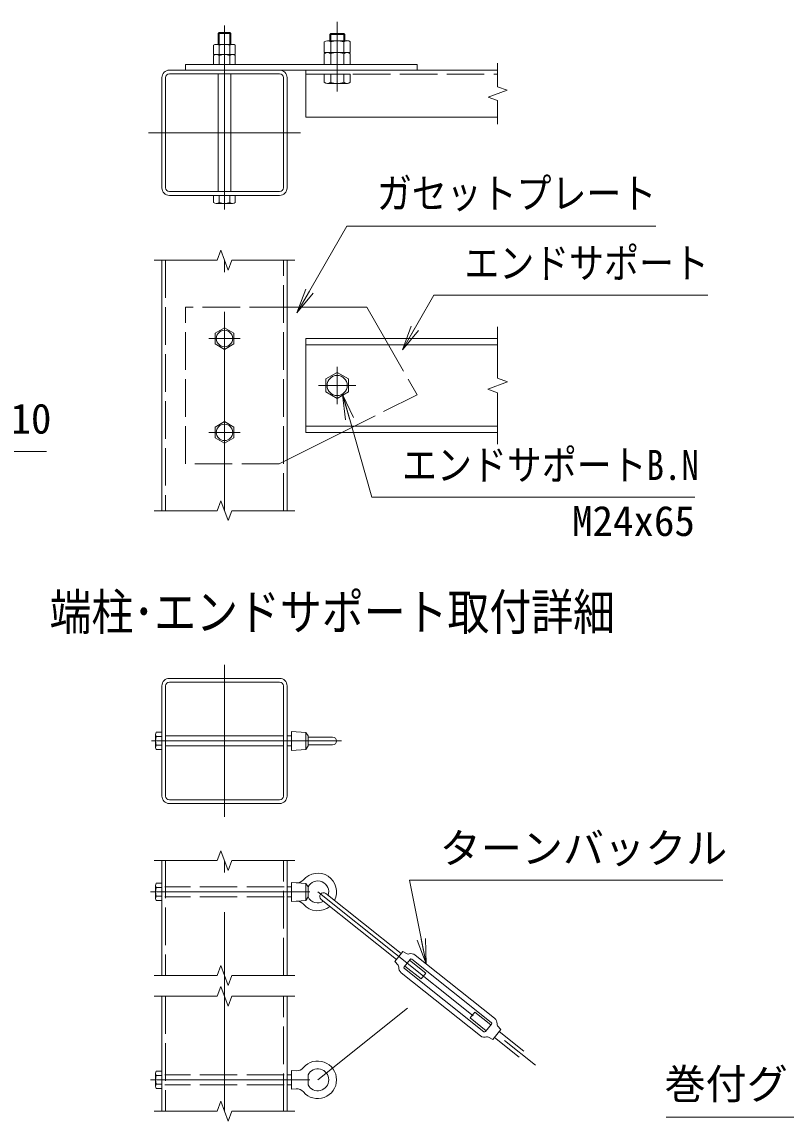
# Model space of a CAD drawing. Units: millimetres at full size; details may follow other scales. Extents: x -16800 to 16800, y -11880 to 11880.
# Drawn here: x 5528 to 10409, y -6119 to 903 of the extents above; entities that cross this region are included whole.
import ezdxf
from ezdxf.enums import TextEntityAlignment as Align

# ---------------------------------------------------------------- set-up
doc = ezdxf.new("R2010")
doc.units = ezdxf.units.MM
doc.header["$LTSCALE"] = 40
doc.linetypes.add('DASHED', pattern=[7.5, 6, -1.5])
doc.linetypes.add('USER1', pattern=[50.8, 31.75, -6.35, 6.35, -6.35])
for name, color, linetype, lineweight in [('0-0_D-STR1', 1, 'Continuous', 18), ('0-1_D-BMK', 2, 'USER1', 13), ('0-2_D-STR3', 3, 'Continuous', 13), ('0-6_D-STR-DIM', 7, 'Continuous', 13), ('0-7_0', 7, 'Continuous', 18), ('0-9_D-STR-TXT', 7, 'Continuous', 13), ('0-B_D-TTL-TXT', 7, 'Continuous', 13)]:
    doc.layers.add(name, color=color, linetype=linetype, lineweight=lineweight)
doc.styles.add('ＭＳ ゴシック', font='')
doc.styles.get('ＭＳ ゴシック').set_extended_font_data('MS Gothic')

# ---------------------------------------------------------------- blocks, each defined once
blk = doc.blocks.new('_Open')
at = {"layer": '0-7_0'}
blk.add_line((-40, 6.67), (0, 0), dxfattribs=at)
blk.add_lwpolyline([(-40, -6.67), (0, 0), (-40, 0)], dxfattribs=at)

msp = doc.modelspace()

# ---------------------------------------------------------------- linework, layer by layer
at = {"layer": '0-0_D-STR1'}
for p, q in [((7173.38, 595.3), (6469.38, 595.3)), ((7173.38, 571.3), (6469.38, 571.3)), ((7341.38, 595.3), (7341.38, 295.3)), ((7341.38, 595.3), (8566.52, 595.3)), ((6421.38, 547.3), (6421.38, -156.7)), ((6445.38, 547.3), (6445.38, -156.7)), ((7197.38, -156.7), (7197.38, 547.3)), ((7221.38, -156.7), (7221.38, 547.3)), ((7341.38, 295.3), (8566.52, 295.3)), ((6469.38, -180.7), (7173.38, -180.7)), ((6469.38, -204.7), (7173.38, -204.7)), ((6421.38, -619.41), (6421.38, -2219.41)), ((7221.38, -2219.41), (7221.38, -619.41)), ((8566.52, -1119.41), (7341.38, -1119.41)), ((8566.52, -1159.41), (7341.38, -1159.41)), ((7341.38, -1679.41), (8566.52, -1679.41)), ((7173.38, -3290.4), (6469.38, -3290.4)), ((6421.38, -3338.4), (6421.38, -4042.4)), ((6445.38, -3338.4), (6445.38, -4042.4)), ((7173.38, -3314.4), (6469.38, -3314.4)), ((7197.38, -4042.4), (7197.38, -3338.4)), ((7221.38, -4042.4), (7221.38, -3338.4)), ((6469.38, -4066.4), (7173.38, -4066.4)), ((6469.38, -4090.4), (7173.38, -4090.4)), ((6421.38, -4455.11), (6421.38, -5188.44)), ((7221.38, -5188.44), (7221.38, -4455.11)), ((6421.38, -5321.78), (6421.38, -6055.11)), ((7221.38, -6055.11), (7221.38, -5321.78))]:
    msp.add_line(p, q, dxfattribs=at)
at = {"layer": '0-0_D-STR1', "linetype": 'DASHED'}
for p, q in [((7341.38, 569.3), (8566.52, 569.3)), ((6445.38, -619.41), (6445.38, -2219.41)), ((7197.38, -2219.41), (7197.38, -619.41)), ((6445.38, -4455.11), (6445.38, -5188.44)), ((7197.38, -5188.44), (7197.38, -4455.11)), ((6445.38, -5321.78), (6445.38, -6055.11)), ((7197.38, -6055.11), (7197.38, -5321.78))]:
    msp.add_line(p, q, dxfattribs=at)
at = {"layer": '0-0_D-STR1'}
msp.add_lwpolyline([(7341.38, -1119.41), (7341.38, -1719.41), (8566.52, -1719.41)], dxfattribs=at)
for centre, radius, start, end in [((6469.38, 547.3), 48, 90, 180), ((6469.38, 547.3), 24, 90, 180), ((7173.38, 547.3), 48, 0, 90), ((7173.38, 547.3), 24, 0, 90), ((6469.38, -156.7), 48, 180, 270), ((6469.38, -156.7), 24, 180, 270), ((7173.38, -156.7), 24, 270, 0), ((7173.38, -156.7), 48, 270, 0), ((6469.38, -3338.4), 48, 90, 180), ((7173.38, -3338.4), 48, 0, 90), ((6469.38, -3338.4), 24, 90, 180), ((7173.38, -3338.4), 24, 0, 90), ((6469.38, -4042.4), 48, 180, 270), ((6469.38, -4042.4), 24, 180, 270), ((7173.38, -4042.4), 24, 270, 0), ((7173.38, -4042.4), 48, 270, 0)]:
    msp.add_arc(centre, radius, start, end, dxfattribs=at)
at = {"layer": '0-1_D-BMK'}
for p, q in [((6821.38, -295.59), (6821.38, 879.73)), ((7541.38, 458.81), (7541.38, 902.81)), ((6335.89, 195.3), (7306.88, 195.3)), ((6821.38, -2219.41), (6821.38, -619.41)), ((6921.38, -1119.41), (6721.38, -1119.41)), ((7541.38, -1299.41), (7541.38, -1539.41)), ((7421.38, -1419.41), (7661.38, -1419.41)), ((6921.38, -1719.41), (6721.38, -1719.41)), ((6821.38, -3204.9), (6821.38, -4175.89)), ((6355.22, -3690.4), (7569.86, -3690.4)), ((6821.38, -6055.11), (6821.38, -4455.11)), ((6348.93, -4655.11), (7366.97, -4655.11)), ((7417.38, -4655.11), (8926.58, -5855.95)), ((7417.38, -5855.11), (7991.23, -5398.51)), ((6348.93, -5855.11), (7366.97, -5855.11))]:
    msp.add_line(p, q, dxfattribs=at)
at = {"layer": '0-2_D-STR3'}
for p, q in [((6781.38, 829.89), (6786.79, 835.3)), ((6781.38, 759.3), (6781.38, 829.89)), ((6781.38, 829.89), (6861.38, 829.89)), ((6786.79, 835.3), (6855.97, 835.3)), ((6786.79, 759.3), (6786.79, 835.3)), ((6855.97, 759.3), (6855.97, 835.3)), ((6861.38, 829.89), (6855.97, 835.3)), ((6861.38, 759.3), (6861.38, 829.89)), ((7458.18, 707.3), (7458.18, 775.3)), ((7478.61, 783.3), (7607.32, 783.3)), ((7493.38, 822.8), (7499.88, 829.3)), ((7493.38, 783.3), (7493.38, 822.8)), ((7493.38, 822.8), (7589.38, 822.8)), ((7499.78, 707.3), (7499.78, 775.3)), ((7499.88, 829.3), (7582.89, 829.3)), ((7499.88, 783.3), (7499.88, 829.3)), ((7582.89, 783.3), (7582.89, 829.3)), ((7582.89, 829.3), (7589.38, 822.8)), ((7582.98, 707.3), (7582.98, 775.3)), ((7589.38, 783.3), (7589.38, 822.8)), ((7624.58, 775.3), (7624.58, 707.3)), ((6752.18, 695.3), (6752.18, 753.7)), ((6768.46, 759.3), (6873.3, 759.3)), ((6786.78, 695.3), (6786.78, 753.7)), ((6855.98, 695.3), (6855.98, 753.7)), ((6890.58, 753.7), (6890.58, 695.3)), ((7458.18, 707.3), (7624.58, 707.3)), ((7478.61, 707.3), (7607.32, 707.3)), ((6752.18, 695.3), (6890.58, 695.3)), ((6752.18, 631.3), (6752.18, 689.7)), ((6768.46, 695.3), (6873.3, 695.3)), ((6786.78, 631.3), (6786.78, 689.7)), ((6855.98, 631.3), (6855.98, 689.7)), ((6890.58, 689.7), (6890.58, 631.3)), ((7458.18, 631.3), (7458.18, 699.3)), ((7499.78, 631.3), (7499.78, 699.3)), ((7582.98, 631.3), (7582.98, 699.3)), ((7624.58, 699.3), (7624.58, 631.3)), ((6571.38, 631.3), (8051.38, 631.3)), ((6571.38, 631.3), (6571.38, 595.3)), ((6571.38, 595.3), (8051.38, 595.3)), ((6752.18, 631.3), (6890.58, 631.3)), ((6781.38, -180.7), (6781.38, 571.3)), ((6861.38, -180.7), (6861.38, 571.3)), ((7458.18, 631.3), (7624.58, 631.3)), ((7458.18, 569.3), (7624.58, 569.3)), ((7458.18, 517.3), (7458.18, 569.3)), ((7499.78, 517.3), (7499.78, 569.3)), ((7582.98, 517.3), (7582.98, 569.3)), ((7624.58, 517.3), (7624.58, 569.3)), ((8051.38, 631.3), (8051.38, 595.3)), ((7478.61, 509.3), (7607.32, 509.3)), ((6752.18, -204.7), (6890.58, -204.7)), ((6752.18, -251.1), (6752.18, -204.7)), ((6786.78, -251.1), (6786.78, -204.7)), ((6855.98, -251.1), (6855.98, -204.7)), ((6890.58, -251.1), (6890.58, -204.7)), ((6768.46, -256.7), (6873.3, -256.7)), ((7731.38, -919.41), (7221.38, -919.41)), ((7731.38, -919.41), (7845.67, -1119.41)), ((7571.38, -1719.41), (7221.38, -1894.41)), ((6381.38, -3648.24), (6381.38, -3732.25)), ((6384.58, -3635), (6421.38, -3635)), ((6421.38, -3635), (6421.38, -3745.8)), ((7249.38, -3630.4), (7249.38, -3750.4)), ((7341.38, -3636.4), (7341.38, -3744.4)), ((6421.38, -3662.7), (6384.58, -3662.7)), ((6421.38, -3718.1), (6384.58, -3718.1)), ((6445.38, -3658.4), (7197.38, -3658.4)), ((7221.38, -3658.4), (7249.38, -3658.4)), ((7355.13, -3658.4), (7355.13, -3722.4)), ((7355.13, -3665.4), (7512.38, -3665.4)), ((7355.13, -3715.4), (7512.38, -3715.4)), ((6384.58, -3745.8), (6421.38, -3745.8)), ((6445.38, -3722.4), (7197.38, -3722.4)), ((7221.38, -3722.4), (7249.38, -3722.4)), ((7249.38, -3750.4), (7341.38, -3744.4)), ((7341.38, -3744.4), (7355.13, -3722.4)), ((6381.38, -4612.95), (6381.38, -4696.96)), ((6384.58, -4599.71), (6421.38, -4599.71)), ((6421.38, -4627.41), (6384.58, -4627.41)), ((6421.38, -4599.71), (6421.38, -4710.51)), ((7221.38, -4623.11), (7249.38, -4623.11)), ((7249.38, -4595.11), (7249.38, -4715.11)), ((7341.38, -4601.11), (7341.38, -4709.11)), ((7355.13, -4623.11), (7355.13, -4687.11)), ((6421.38, -4682.81), (6384.58, -4682.81)), ((7221.38, -4687.11), (7249.38, -4687.11)), ((7341.38, -4709.11), (7355.13, -4687.11)), ((7438.44, -4702.53), (7920.46, -5086.06)), ((7468.32, -4664.97), (7950.34, -5048.5)), ((6384.58, -4710.51), (6421.38, -4710.51)), ((7249.38, -4715.11), (7341.38, -4709.11)), ((7910.49, -5098.58), (7960.3, -5035.98)), ((7960.3, -5035.98), (7988.89, -5050.18)), ((7910.49, -5098.58), (7930.75, -5123.25)), ((7969.93, -5133.1), (8007.29, -5086.15)), ((8003.55, -5090.84), (8106.84, -5173.03)), ((8018.53, -5084.87), (8525.6, -5488.33)), ((8039.7, -5058.26), (8546.77, -5461.73)), ((7950.04, -5170.95), (8457.11, -5574.41)), ((7971.21, -5144.34), (8478.28, -5547.81)), ((8389.96, -5459.64), (8419.85, -5422.08)), ((8389.96, -5459.64), (8493.26, -5541.83)), ((8419.85, -5422.08), (8523.14, -5504.27)), ((8489.52, -5546.53), (8526.88, -5499.58)), ((8576.35, -5546.61), (8734.6, -5672.52)), ((8536.51, -5596.69), (8507.92, -5582.5)), ((8546.47, -5584.17), (8704.72, -5710.09)), ((6381.38, -5812.95), (6381.38, -5896.96)), ((6384.58, -5799.71), (6421.38, -5799.71)), ((6421.38, -5827.41), (6384.58, -5827.41)), ((6421.38, -5799.71), (6421.38, -5910.51)), ((7221.38, -5823.11), (7249.38, -5823.11)), ((7249.38, -5795.11), (7249.38, -5915.11)), ((7249.38, -5795.11), (7279.57, -5797.08)), ((7355.13, -5823.11), (7355.13, -5887.11)), ((6421.38, -5882.81), (6384.58, -5882.81)), ((7221.38, -5887.11), (7249.38, -5887.11)), ((6384.58, -5910.51), (6421.38, -5910.51)), ((7249.38, -5915.11), (7279.57, -5913.14))]:
    msp.add_line(p, q, dxfattribs=at)
at = {"layer": '0-2_D-STR3', "linetype": 'DASHED'}
for p, q in [((7221.38, -919.41), (6571.38, -919.41)), ((7221.38, -1894.41), (7171.38, -1919.41)), ((7203.38, -4623.11), (6439.38, -4623.11)), ((7203.38, -4687.11), (6439.38, -4687.11)), ((7203.38, -5823.11), (6439.38, -5823.11)), ((7203.38, -5887.11), (6439.38, -5887.11))]:
    msp.add_line(p, q, dxfattribs=at)
for points in [[(7171.38, -1919.41), (6571.38, -1919.41), (6571.38, -919.41)], [(7845.67, -1119.41), (8051.38, -1479.41), (7571.38, -1719.41)]]:
    msp.add_lwpolyline(points, dxfattribs=at)
at = {"layer": '0-2_D-STR3'}
for points in [[(6881.31, -1084.81), (6821.38, -1050.21), (6761.45, -1084.81), (6761.45, -1154.01), (6821.38, -1188.61), (6881.31, -1154.01)], [(7469.33, -1461.01), (7541.38, -1502.61), (7613.44, -1461.01), (7613.44, -1377.81), (7541.38, -1336.21), (7469.33, -1377.81)], [(6881.31, -1684.81), (6821.38, -1650.21), (6761.45, -1684.81), (6761.45, -1754.01), (6821.38, -1788.61), (6881.31, -1754.01)]]:
    msp.add_lwpolyline(points, close=True, dxfattribs=at)
for points in [[(7249.38, -3630.4), (7341.38, -3636.4), (7355.13, -3658.4)], [(7249.38, -4595.11), (7341.38, -4601.11), (7355.13, -4623.11)], [(7973.67, -5128.4), (8076.96, -5210.59), (8106.84, -5173.03)], [(8536.51, -5596.69), (8586.32, -5534.09), (8566.06, -5509.43)]]:
    msp.add_lwpolyline(points, dxfattribs=at)
for centre, radius in [((6821.38, -1119.41), 52.42), ((7541.38, -1419.41), 64.36), ((6821.38, -1719.41), 52.42)]:
    msp.add_circle(centre, radius, dxfattribs=at)
for centre, radius, start, end in [((7478.98, 752.27), 31.03, 47.91412, 132.08588), ((7541.38, 671.14), 112.16, 68.22895, 111.77105), ((7603.78, 753.04), 30.46, 46.94085, 133.05915), ((6769.48, 729.87), 29.45, 54.01973, 125.98027), ((6821.38, 649.61), 109.69, 71.61284, 108.38716), ((6873.28, 729.78), 29.52, 54.12648, 125.87352), ((7478.98, 676.27), 31.03, 47.91412, 132.08588), ((7541.38, 595.14), 112.16, 68.22895, 111.77105), ((7603.78, 677.04), 30.46, 46.94085, 133.05915), ((6769.48, 665.87), 29.45, 54.01973, 125.98027), ((6821.38, 585.61), 109.69, 71.61284, 108.38716), ((6873.28, 665.78), 29.52, 54.12648, 125.87352), ((7478.98, 540.33), 31.03, 227.91412, 312.08588), ((7541.38, 621.46), 112.16, 248.22895, 291.77105), ((7603.78, 539.56), 30.46, 226.94085, 313.05915), ((6769.48, -227.27), 29.45, 234.01973, 305.98027), ((6821.38, -147.01), 109.69, 251.61284, 288.38716), ((6873.28, -227.18), 29.52, 234.12648, 305.87352), ((6412.9, -3648.85), 31.52, 153.93467, 206.06533), ((6502.87, -3690.4), 121.49, 166.82041, 193.17959), ((6412.94, -3731.95), 31.56, 153.96929, 206.03071), ((7512.38, -3690.4), 25, 270, 90), ((7417.38, -4655.11), 120, 333.02839, 139.66701), ((6412.9, -4613.56), 31.52, 153.93467, 206.06533), ((6502.87, -4655.11), 121.49, 166.82041, 193.17959), ((7283.22, -4541.2), 56, 266.2686, 319.66701), ((7417.38, -4655.11), 70, 341.54247, 152.79711), ((6412.94, -4696.66), 31.56, 153.96929, 206.03071), ((7417.38, -4655.11), 70, 207.20289, 301.44039), ((7453.38, -4683.75), 24, 51.49143, 231.49143), ((7283.22, -4769.02), 56, 40.33299, 93.7314), ((7417.38, -4655.11), 120, 220.33299, 309.95447), ((7996, -5035.85), 16, 243.59068, 287.61032), ((8013.55, -5091.13), 42, 51.49143, 107.61032), ((7918.38, -5133.4), 16, 355.37255, 39.39218), ((8013.55, -5091.13), 8, 51.49143, 141.49143), ((7976.19, -5138.08), 42, 175.37255, 231.49143), ((7976.19, -5138.08), 8, 141.49143, 231.49143), ((8520.62, -5494.59), 42, 355.37255, 51.49143), ((8483.26, -5541.55), 8, 231.49143, 321.49143), ((8520.62, -5494.59), 8, 321.49143, 51.49143), ((8578.43, -5499.27), 16, 175.37255, 219.39218), ((8483.26, -5541.55), 42, 231.49143, 287.61032), ((8500.81, -5596.83), 16, 63.59068, 107.61032), ((7417.38, -5855.11), 120, 220.33299, 139.66701), ((6412.9, -5813.56), 31.52, 153.93467, 206.06533), ((6502.87, -5855.11), 121.49, 166.82041, 193.17959), ((7283.22, -5741.2), 56, 266.2686, 319.66701), ((7417.38, -5855.11), 70, 207.20289, 152.79711), ((6412.94, -5896.66), 31.56, 153.96929, 206.03071), ((7283.22, -5969.02), 56, 40.33299, 93.7314)]:
    msp.add_arc(centre, radius, start, end, dxfattribs=at)
at = {"layer": '0-6_D-STR-DIM'}
for p, q in [((8566.52, 488.91), (8566.52, 640.3)), ((8626.42, 467.1), (8506.61, 423.49)), ((8506.61, 423.49), (8566.52, 401.69)), ((8566.52, 488.91), (8626.42, 467.1)), ((8566.52, 250.3), (8566.52, 401.69)), ((6798.3, -555.98), (6775.21, -619.41)), ((6844.47, -682.84), (6798.3, -555.98)), ((6371.38, -619.41), (6775.21, -619.41)), ((6867.56, -619.41), (6844.47, -682.84)), ((6867.56, -619.41), (7271.38, -619.41)), ((8566.52, -1044.41), (8566.52, -1373.24)), ((8629.95, -1396.33), (8503.09, -1442.5)), ((8566.52, -1373.24), (8629.95, -1396.33)), ((8503.09, -1442.5), (8566.52, -1465.59)), ((8566.52, -1465.59), (8566.52, -1794.41)), ((6798.3, -2155.98), (6775.21, -2219.41)), ((6844.47, -2282.84), (6798.3, -2155.98)), ((6371.38, -2219.41), (6775.21, -2219.41)), ((6867.56, -2219.41), (6844.47, -2282.84)), ((6867.56, -2219.41), (7271.38, -2219.41)), ((6798.3, -4391.68), (6775.21, -4455.11)), ((6844.47, -4518.54), (6798.3, -4391.68)), ((6371.38, -4455.11), (6775.21, -4455.11)), ((6867.56, -4455.11), (6844.47, -4518.54)), ((6867.56, -4455.11), (7271.38, -4455.11)), ((6798.3, -5125.01), (6775.21, -5188.44)), ((6844.47, -5251.87), (6798.3, -5125.01)), ((6371.38, -5188.44), (6775.21, -5188.44)), ((6867.56, -5188.44), (6844.47, -5251.87)), ((6867.56, -5188.44), (7271.38, -5188.44)), ((6798.3, -5258.35), (6775.21, -5321.78)), ((6371.38, -5321.78), (6775.21, -5321.78)), ((6867.56, -5321.78), (7271.38, -5321.78)), ((6798.3, -5991.68), (6775.21, -6055.11)), ((6844.47, -6118.54), (6798.3, -5991.68)), ((6371.38, -6055.11), (6775.21, -6055.11)), ((6867.56, -6055.11), (6844.47, -6118.54)), ((6867.56, -6055.11), (7271.38, -6055.11))]:
    msp.add_line(p, q, dxfattribs=at)
msp.add_lwpolyline([(6867.56, -5321.78), (6844.47, -5385.21), (6798.3, -5258.35)], dxfattribs=at)
at = {"layer": '0-9_D-STR-TXT'}
for points in [[(9577.06, -401.76), (7603.82, -401.76), (7285.32, -953.42)], [(9908.45, -843.08), (8159.57, -843.08), (7958.86, -1190.73)], [(9827.4, -2132.95), (7761.77, -2132.95), (7576.91, -1480.05)], [(5683.6, -1840.73), (3542.85, -1840.73), (3542.85, -3011.98)], [(10004.74, -4579.5), (8004.09, -4579.5), (8109.55, -5112.19)], [(9644.16, -6093.46), (11410.3, -6093.46), (11284.14, -5450.93)]]:
    msp.add_lwpolyline(points, dxfattribs=at)

# ---------------------------------------------------------------- block references
at = {"layer": '0-9_D-STR-TXT', "xscale": 4, "yscale": 4}
for p, rotation in [((7284.32, -955.15), 240), ((7957.86, -1192.46), 240), ((7576.36, -1478.12), 105.80906), ((8109.94, -5114.15), 281.1979)]:
    msp.add_blockref('_Open', p, dxfattribs=dict(at, rotation=rotation))

# ---------------------------------------------------------------- texts
at = {"layer": '0-9_D-STR-TXT', "style": 'ＭＳ ゴシック', "width": 0.85}
for s, p in [('ガセットプレート', (7795.34, -345.83)), ('エンドサポート', (8354.13, -791.21)), ('エンドサポートB.N', (7956.33, -2081.09))]:
    msp.add_text(s, height=192.4, dxfattribs=at).set_placement(p, align=Align.BOTTOM_LEFT)
at = {"layer": '0-9_D-STR-TXT', "style": 'ＭＳ ゴシック'}
for s, p in [('上･下筋共 5-D10', (3749.59, -1784.81)), ('M24x65', (9041.5, -2438.58)), ('ターンバックル', (8196.62, -4529.67)), ('巻付グリップ', (9633, -6035.5))]:
    msp.add_text(s, height=192.4, dxfattribs=at).set_placement(p, align=Align.BOTTOM_LEFT)
at = {"layer": '0-B_D-TTL-TXT', "style": 'ＭＳ ゴシック', "width": 0.85}
msp.add_text('端柱･エンドサポート取付詳細', height=230.8, dxfattribs=at).set_placement((5703.83, -3050.99), align=Align.BOTTOM_LEFT)

doc.saveas('drawing.dxf')
